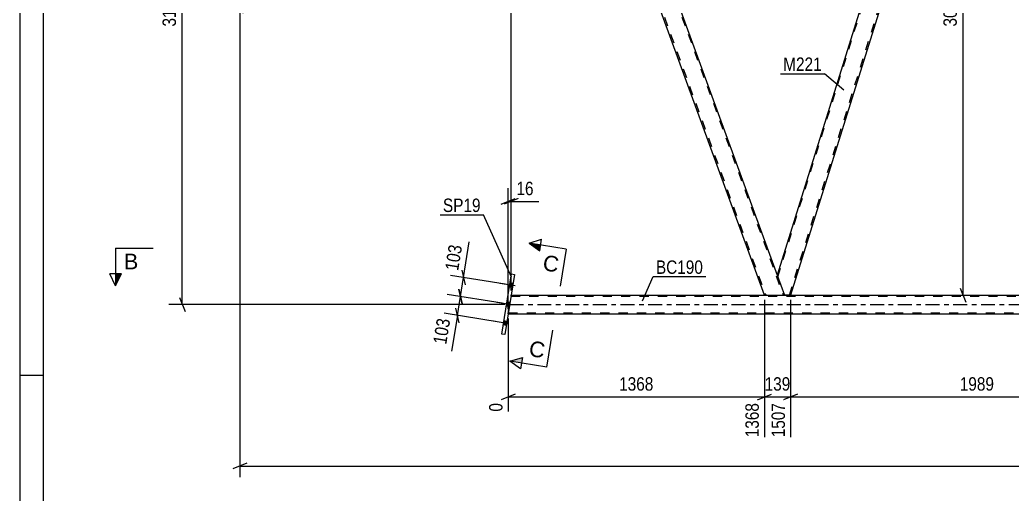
# Model space of a CAD drawing. Header units: millimetres. Extents: x 0 to 841, y 0 to 594.
# Drawn here: x 0 to 211.8, y 272.7 to 374 of the extents above; entities that cross this region are included whole.
import ezdxf

# ---------------------------------------------------------------- set-up
doc = ezdxf.new("R2010")
doc.units = ezdxf.units.MM
doc.linetypes.add('DXK_LINE_DOT2', pattern=[3.9198, 1.9599, -1.9599])
doc.linetypes.add('DXK_LINE_DOT3', pattern=[5.9187, 2.979, -0.9799, 0.9799, -0.9799])
doc.styles.add('Arial', font='ARIAL.TTF', dxfattribs={"height": 0.2})
doc.styles.add('Arial Narrow', font='ARIALN.TTF', dxfattribs={"height": 0.2})

# ---------------------------------------------------------------- blocks, each defined once
blk = doc.blocks.new('Unknown-122567824-1133')
at = {"color": 5, "linetype": 'Continuous'}
for p, q in [((0, 594), (0, 0)), ((5, 589), (5, 5)), ((5, 298), (0, 298))]:
    blk.add_line(p, q, dxfattribs=at)
blk = doc.blocks.new('Part-122567824-4077 - 3926')
at = {"color": 2, "linetype": 'Continuous'}
for p, q in [((158.93, 315.17), (114.53, 437.17)), ((114.53, 437.17), (114.57, 437.17)), ((114.57, 437.17), (114.68, 437.17)), ((114.68, 437.17), (115.04, 437.17)), ((118.79, 437.17), (115.04, 437.17)), ((118.79, 437.17), (161.64, 319.42)), ((159.45, 315.17), (158.93, 315.17)), ((159.45, 315.17), (163.19, 315.17))]:
    blk.add_line(p, q, dxfattribs=at)
at = {"color": 7, "linetype": 'DXK_LINE_DOT2'}
for p, q in [((114.53, 437.17), (114.68, 437.17)), ((114.79, 437.17), (159.19, 315.17)), ((114.79, 437.17), (114.85, 437.17)), ((118.53, 437.17), (162.94, 315.17)), ((161.64, 319.42), (163.19, 315.17)), ((158.93, 315.17), (158.97, 315.17)), ((158.97, 315.17), (159.08, 315.17))]:
    blk.add_line(p, q, dxfattribs=at)
blk = doc.blocks.new('Part-122567824-4052 - 3926')
at = {"color": 2, "linetype": 'Continuous'}
for p, q in [((199.66, 437.17), (199.7, 437.17)), ((199.7, 437.17), (199.81, 437.17)), ((199.81, 437.17), (200.18, 437.17)), ((203.92, 437.17), (200.18, 437.17)), ((203.92, 437.17), (246.29, 320.77)), ((201.21, 432.92), (242.03, 320.77))]:
    blk.add_line(p, q, dxfattribs=at)
at = {"color": 7, "linetype": 'DXK_LINE_DOT2'}
for p, q in [((201.21, 432.92), (199.66, 437.17)), ((199.66, 437.17), (199.81, 437.17)), ((199.92, 437.17), (244.32, 315.17)), ((199.92, 437.17), (199.98, 437.17)), ((203.67, 437.17), (248.07, 315.17)), ((242.03, 320.77), (244.07, 315.17)), ((246.29, 320.77), (248.33, 315.17)), ((244.07, 315.17), (248.33, 315.17))]:
    blk.add_line(p, q, dxfattribs=at)
blk = doc.blocks.new('Part-122567824-4067 - 3926')
at = {"color": 2, "linetype": 'Continuous'}
for p, q in [((198.35, 437.17), (161.64, 319.42)), ((198.39, 437.17), (198.35, 437.17)), ((198.39, 437.17), (198.85, 437.17)), ((199.66, 437.17), (198.85, 437.17)), ((199.66, 437.17), (201.21, 432.92)), ((201.21, 432.92), (164.51, 315.17)), ((161.64, 319.42), (163.19, 315.17)), ((164.51, 315.17), (163.19, 315.17))]:
    blk.add_line(p, q, dxfattribs=at)
at = {"color": 7, "linetype": 'DXK_LINE_DOT2'}
for p, q in [((161.78, 319.05), (198.6, 437.17)), ((198.85, 437.17), (198.49, 437.17)), ((164.26, 315.17), (201.08, 433.29))]:
    blk.add_line(p, q, dxfattribs=at)
blk = doc.blocks.new('Part-122567824-4113 - 3926')
at = {"color": 2, "linetype": 'Continuous'}
for p, q in [((102.88, 306.86), (104.95, 319.69)), ((105.59, 319.59), (103.51, 306.76)), ((104.95, 319.69), (105.59, 319.59)), ((103.51, 306.76), (102.88, 306.86))]:
    blk.add_line(p, q, dxfattribs=at)
blk = doc.blocks.new('Part-122567824-4194 - 3926')
at = {"color": 7, "linetype": 'DXK_LINE_DOT2'}
for p, q in [((104.23, 311.17), (104.87, 315.17)), ((104.83, 314.93), (774.49, 314.93)), ((158.93, 315.17), (164.51, 315.17)), ((104.27, 311.41), (774.49, 311.41))]:
    blk.add_line(p, q, dxfattribs=at)
at = {"color": 2, "linetype": 'Continuous'}
for p, q in [((104.87, 315.17), (158.93, 315.17)), ((164.51, 315.17), (239.32, 315.17)), ((104.23, 311.17), (239.32, 311.17))]:
    blk.add_line(p, q, dxfattribs=at)
at = {"color": 7, "linetype": 'DXK_LINE_DOT3'}
blk.add_line((104.55, 313.17), (774.49, 313.17), dxfattribs=at)
blk = doc.blocks.new('Bolt-122567824-4400 - 3926')
at = {"linetype": 'Continuous'}
for points in [[(104.64, 317.76), (104.5, 316.89), (105.13, 316.79), (105.27, 317.66)], [(104.64, 317.76), (104.5, 316.89), (105.13, 316.79), (105.27, 317.66)], [(104.64, 317.76), (104.5, 316.89), (105.13, 316.79), (105.27, 317.66)], [(103.99, 313.71), (103.85, 312.84), (104.48, 312.74), (104.62, 313.61)], [(103.99, 313.71), (103.85, 312.84), (104.48, 312.74), (104.62, 313.61)], [(103.33, 309.66), (103.19, 308.79), (103.83, 308.69), (103.97, 309.56)], [(103.33, 309.66), (103.19, 308.79), (103.83, 308.69), (103.97, 309.56)], [(103.33, 309.66), (103.19, 308.79), (103.83, 308.69), (103.97, 309.56)]]:
    blk.add_hatch(color=1, dxfattribs=at).paths.add_polyline_path(points)
at = {"color": 1, "linetype": 'Continuous'}
for p, q in [((105.27, 317.66), (104.64, 317.76)), ((105.27, 317.66), (104.64, 317.76)), ((105.27, 317.66), (104.64, 317.76)), ((105.72, 317.14), (102.44, 317.67)), ((105.72, 317.14), (102.44, 317.67)), ((105.72, 317.14), (102.44, 317.67)), ((105.13, 316.79), (104.5, 316.89)), ((105.13, 316.79), (104.5, 316.89)), ((105.13, 316.79), (104.5, 316.89)), ((105.06, 313.09), (101.79, 313.62)), ((105.06, 313.09), (101.79, 313.62)), ((104.62, 313.61), (103.99, 313.71)), ((104.62, 313.61), (103.99, 313.71)), ((104.48, 312.74), (103.85, 312.84)), ((104.48, 312.74), (103.85, 312.84)), ((104.41, 309.04), (101.13, 309.57)), ((104.41, 309.04), (101.13, 309.57)), ((104.41, 309.04), (101.13, 309.57)), ((103.97, 309.56), (103.33, 309.66)), ((103.97, 309.56), (103.33, 309.66)), ((103.97, 309.56), (103.33, 309.66)), ((103.83, 308.69), (103.19, 308.79)), ((103.83, 308.69), (103.19, 308.79)), ((103.83, 308.69), (103.19, 308.79))]:
    blk.add_line(p, q, dxfattribs=at)
blk = doc.blocks.new('StraightDimension-122567824-16746 - 3926')
at = {"color": 7, "linetype": 'Continuous'}
for p, q in [((47.6, 436.42), (47.6, 375.41)), ((104.87, 316.17), (104.87, 380.66)), ((49.1, 378.41), (46.1, 377.21)), ((47.6, 377.81), (104.87, 377.81)), ((103.37, 377.21), (106.37, 378.41))]:
    blk.add_line(p, q, dxfattribs=at)
at = {"color": 0}
blk.add_wipeout([(80.49, 378.56), (80.49, 382.76), (71.98, 382.76), (71.98, 378.56)], dxfattribs=at)
at = {"color": 3, "style": 'Arial Narrow'}
blk.add_text('1432', height=2.863, dxfattribs=at).set_placement((72.58, 379.16))
blk = doc.blocks.new('StraightDimension-122567824-10667 - 3926')
at = {"color": 7, "linetype": 'Continuous'}
for p, q in [((158.93, 314.17), (158.93, 284.81)), ((164.51, 314.17), (164.51, 284.81)), ((157.43, 292.82), (160.43, 294.02)), ((158.93, 293.42), (164.51, 293.42)), ((166.01, 294.02), (163.01, 292.82))]:
    blk.add_line(p, q, dxfattribs=at)
at = {"color": 0}
blk.add_wipeout([(165.06, 294.17), (165.06, 298.37), (158.38, 298.37), (158.38, 294.17)], dxfattribs=at)
at = {"color": 0, "linetype": 'Continuous'}
blk.add_wipeout([(163.91, 292.72), (159.71, 292.72), (159.71, 284.21), (163.91, 284.21)], dxfattribs=at)
at = {"color": 3, "style": 'Arial Narrow'}
blk.add_text('139', height=2.863, dxfattribs=at).set_placement((158.98, 294.77))
at = {"color": 3, "linetype": 'Continuous', "style": 'Arial Narrow'}
blk.add_text('1507', height=2.863, rotation=90.0002, dxfattribs=at).set_placement((163.31, 284.81))
blk = doc.blocks.new('StraightDimension-122567824-10666 - 3926')
at = {"color": 7, "linetype": 'Continuous'}
for p, q in [((164.51, 314.17), (164.51, 284.81)), ((244.07, 314.17), (244.07, 284.81)), ((166.01, 294.02), (163.01, 292.82)), ((164.51, 293.42), (244.07, 293.42)), ((242.57, 292.82), (245.57, 294.02))]:
    blk.add_line(p, q, dxfattribs=at)
at = {"color": 0}
blk.add_wipeout([(208.54, 294.17), (208.54, 298.37), (200.03, 298.37), (200.03, 294.17)], dxfattribs=at)
at = {"color": 0, "linetype": 'Continuous'}
blk.add_wipeout([(243.47, 292.72), (239.27, 292.72), (239.27, 284.21), (243.47, 284.21)], dxfattribs=at)
at = {"color": 3, "style": 'Arial Narrow'}
blk.add_text('1989', height=2.863, dxfattribs=at).set_placement((200.63, 294.77))
at = {"color": 3, "linetype": 'Continuous', "style": 'Arial Narrow'}
blk.add_text('3496', height=2.863, rotation=90.0002, dxfattribs=at).set_placement((242.87, 284.81))
blk = doc.blocks.new('StraightDimension-122567824-16718 - 3926')
at = {"color": 7, "linetype": 'Continuous'}
for p, q in [((94.35, 320.49), (95.05, 317.34)), ((103.58, 317.48), (91.89, 319.37)), ((94.05, 314.87), (94.7, 318.92)), ((94.4, 313.29), (93.69, 316.45)), ((102.93, 313.44), (91.23, 315.32))]:
    blk.add_line(p, q, dxfattribs=at)
at = {"color": 0}
blk.add_wipeout([(95.11, 326.15), (90.96, 326.82), (89.9, 320.22), (94.04, 319.56)], dxfattribs=at)
at = {"color": 7, "linetype": 'Continuous'}
blk.add_line((94.7, 318.92), (95.93, 326.55), dxfattribs=at)
blk.add_line((94.7, 318.92), (95.93, 326.55), dxfattribs=at)
at = {"color": 3, "style": 'Arial Narrow'}
blk.add_text('103', height=2.863, rotation=80.8329, dxfattribs=at).set_placement((93.55, 320.24))
blk = doc.blocks.new('StraightDimension-122567824-49967 - 3926')
at = {"color": 7, "linetype": 'Continuous'}
for p, q in [((46.96, 431.68), (46.96, 276.27)), ((48.46, 279.27), (45.46, 278.07)), ((46.96, 278.67), (791.11, 278.67))]:
    blk.add_line(p, q, dxfattribs=at)
blk = doc.blocks.new('StraightDimension-122567824-16765 - 3926')
at = {"color": 7, "linetype": 'Continuous'}
for p, q in [((104.23, 312.17), (104.23, 338.02)), ((104.87, 316.17), (104.87, 338.02)), ((102.73, 334.57), (105.73, 335.77)), ((106.37, 335.77), (103.37, 334.57)), ((104.23, 335.17), (104.87, 335.17))]:
    blk.add_line(p, q, dxfattribs=at)
at = {"color": 0}
blk.add_wipeout([(110.25, 335.92), (110.25, 340.12), (105.4, 340.12), (105.4, 335.92)], dxfattribs=at)
at = {"color": 7, "linetype": 'Continuous'}
blk.add_line((104.87, 335.17), (110.78, 335.17), dxfattribs=at)
blk.add_line((104.87, 335.17), (110.78, 335.17), dxfattribs=at)
at = {"color": 3, "style": 'Arial Narrow'}
blk.add_text('16', height=2.863, dxfattribs=at).set_placement((106, 336.52))
blk = doc.blocks.new('StraightDimension-122567824-10668 - 3926')
at = {"color": 7, "linetype": 'Continuous'}
for p, q in [((158.93, 314.17), (158.93, 284.81)), ((104.23, 310.17), (104.23, 290.29)), ((105.73, 294.02), (102.73, 292.82)), ((104.23, 293.42), (158.93, 293.42)), ((157.43, 292.82), (160.43, 294.02))]:
    blk.add_line(p, q, dxfattribs=at)
at = {"color": 0}
blk.add_wipeout([(135.84, 294.17), (135.84, 298.37), (127.32, 298.37), (127.32, 294.17)], dxfattribs=at)
at = {"color": 0, "linetype": 'Continuous'}
for points in [[(103.63, 292.72), (99.43, 292.72), (99.43, 289.69), (103.63, 289.69)], [(158.33, 292.72), (154.13, 292.72), (154.13, 284.21), (158.33, 284.21)]]:
    blk.add_wipeout(points, dxfattribs=at)
at = {"color": 3, "style": 'Arial Narrow'}
blk.add_text('1368', height=2.863, dxfattribs=at).set_placement((127.92, 294.77))
at = {"color": 3, "linetype": 'Continuous', "style": 'Arial Narrow'}
for s, height, p in [('0', 2.86, (103.03, 290.29)), ('1368', 2.863, (157.73, 284.81))]:
    blk.add_text(s, height=height, rotation=90.0002, dxfattribs=at).set_placement(p)
blk = doc.blocks.new('StraightDimension-122567824-16681 - 3926')
at = {"color": 7, "linetype": 'Continuous'}
for p, q in [((35.27, 437.68), (34.07, 440.68)), ((46.6, 439.18), (31.82, 439.18)), ((34.67, 313.17), (34.67, 439.18)), ((34.07, 314.67), (35.27, 311.67)), ((103.55, 313.17), (31.82, 313.17))]:
    blk.add_line(p, q, dxfattribs=at)
at = {"color": 0}
blk.add_wipeout([(33.92, 380.43), (29.72, 380.43), (29.72, 371.92), (33.92, 371.92)], dxfattribs=at)
at = {"color": 3, "style": 'Arial Narrow'}
blk.add_text('3150', height=2.863, rotation=90.0002, dxfattribs=at).set_placement((33.32, 372.52))
blk = doc.blocks.new('StraightDimension-122567824-16719 - 3926')
at = {"color": 7, "linetype": 'Continuous'}
for p, q in [((93.69, 316.45), (94.4, 313.29)), ((102.93, 313.44), (91.23, 315.32)), ((93.39, 310.82), (94.05, 314.87)), ((93.75, 309.25), (93.04, 312.4)), ((102.28, 309.39), (90.58, 311.28))]:
    blk.add_line(p, q, dxfattribs=at)
at = {"color": 0}
blk.add_wipeout([(92.57, 310.42), (88.42, 311.09), (87.36, 304.49), (91.5, 303.82)], dxfattribs=at)
at = {"color": 7, "linetype": 'Continuous'}
blk.add_line((93.39, 310.82), (92.16, 303.19), dxfattribs=at)
blk.add_line((93.39, 310.82), (92.16, 303.19), dxfattribs=at)
at = {"color": 3, "style": 'Arial Narrow'}
blk.add_text('103', height=2.863, rotation=80.8329, dxfattribs=at).set_placement((91.01, 304.51))
blk = doc.blocks.new('StraightDimension-122567824-49797 - 3926')
at = {"color": 7, "linetype": 'Continuous'}
for p, q in [((201.94, 435.67), (200.74, 438.67)), ((113.12, 437.17), (203.74, 437.17)), ((201.34, 315.17), (201.34, 437.17)), ((200.74, 316.67), (201.94, 313.67)), ((118.22, 315.17), (203.74, 315.17))]:
    blk.add_line(p, q, dxfattribs=at)
at = {"color": 0}
blk.add_wipeout([(200.59, 380.43), (196.39, 380.43), (196.39, 371.92), (200.59, 371.92)], dxfattribs=at)
at = {"color": 3, "style": 'Arial Narrow'}
blk.add_text('3050', height=2.863, rotation=90.0002, dxfattribs=at).set_placement((199.99, 372.52))
blk = doc.blocks.new('Mark-122567824-4063 - 3926')
at = {"color": 0}
blk.add_wipeout([(171.17, 363.05), (171.17, 366.05), (162.94, 366.05), (162.94, 363.05)], dxfattribs=at)
blk.add_wipeout([(171.17, 363.05), (171.17, 366.05), (162.94, 366.05), (162.94, 363.05)], dxfattribs=at)
at = {"color": 30, "linetype": 'Continuous'}
for p in [(162.34, 362.45), (175.89, 358.97)]:
    blk.add_line(p, (171.77, 362.45), dxfattribs=at)
at = {"color": 3, "style": 'Arial Narrow'}
blk.add_text('M221', height=2.863, dxfattribs=at).set_placement((162.94, 363.05))
blk = doc.blocks.new('Mark-122567824-4109 - 3926')
at = {"color": 0}
blk.add_wipeout([(98.35, 332.92), (98.35, 335.92), (90.31, 335.92), (90.31, 332.92)], dxfattribs=at)
blk.add_wipeout([(98.35, 332.92), (98.35, 335.92), (90.31, 335.92), (90.31, 332.92)], dxfattribs=at)
at = {"color": 30, "linetype": 'Continuous'}
for p in [(89.71, 332.32), (104.95, 318.98)]:
    blk.add_line(p, (98.95, 332.32), dxfattribs=at)
at = {"color": 3, "style": 'Arial Narrow'}
blk.add_text('SP19', height=2.863, dxfattribs=at).set_placement((90.31, 332.92))
blk = doc.blocks.new('Mark-122567824-4190 - 3926')
at = {"color": 0}
blk.add_wipeout([(145.82, 319.71), (145.82, 322.71), (135.77, 322.71), (135.77, 319.71)], dxfattribs=at)
blk.add_wipeout([(145.82, 319.71), (145.82, 322.71), (135.77, 322.71), (135.77, 319.71)], dxfattribs=at)
at = {"color": 30, "linetype": 'Continuous'}
for p, q in [((132.93, 313.94), (135.17, 319.11)), ((135.17, 319.11), (146.42, 319.11))]:
    blk.add_line(p, q, dxfattribs=at)
at = {"color": 3, "style": 'Arial Narrow'}
blk.add_text('BC190', height=2.863, dxfattribs=at).set_placement((135.77, 319.71))
blk = doc.blocks.new('SectionMark-122567824-50411 - 3926')
at = {"linetype": 'Continuous'}
blk.add_hatch(color=6, dxfattribs=at).paths.add_polyline_path([(107.29, 301.88), (107.09, 300.65), (104.62, 301.05)])
at = {"color": 6, "linetype": 'Continuous'}
for p, q in [((108.69, 326.29), (111.36, 327.12)), ((104.62, 301.05), (107.29, 301.88)), ((106.89, 299.42), (104.62, 301.05)), ((107.29, 301.88), (106.89, 299.42))]:
    blk.add_line(p, q, dxfattribs=at)
at = {"color": 0, "linetype": 'Continuous'}
for points in [[(114.77, 319.99), (115.32, 323.44), (112, 323.98), (111.44, 320.52)], [(111.81, 301.66), (112.37, 305.12), (109.04, 305.65), (108.48, 302.2)]]:
    blk.add_wipeout(points, dxfattribs=at)
at = {"linetype": 'Continuous'}
blk.add_hatch(color=6, dxfattribs=at).paths.add_polyline_path([(111.16, 325.89), (110.96, 324.65), (108.69, 326.29)])
at = {"color": 6, "linetype": 'Continuous'}
for p, q in [((116.59, 325.01), (108.69, 326.29)), ((108.69, 326.29), (110.96, 324.65)), ((110.96, 324.65), (111.36, 327.12)), ((116.59, 325.01), (115.31, 317.11)), ((112.52, 299.77), (113.79, 307.67)), ((112.52, 299.77), (104.62, 301.05))]:
    blk.add_line(p, q, dxfattribs=at)
at = {"color": 3, "linetype": 'Continuous', "style": 'Arial'}
for p in [(111.44, 320.52), (108.48, 302.2)]:
    blk.add_text('C', height=3.34, rotation=-9.1673, dxfattribs=at).set_placement(p)
blk = doc.blocks.new('SectionMark-122567824-36765 - 3926')
at = {"color": 6, "linetype": 'Continuous'}
for p, q in [((20.43, 325.18), (20.43, 317.18)), ((20.43, 317.18), (19.18, 319.68))]:
    blk.add_line(p, q, dxfattribs=at)
at = {"color": 0, "linetype": 'Continuous'}
blk.add_wipeout([(25.29, 320.68), (25.29, 324.18), (22.18, 324.18), (22.18, 320.68)], dxfattribs=at)
at = {"linetype": 'Continuous'}
blk.add_hatch(color=6, dxfattribs=at).paths.add_polyline_path([(20.43, 319.68), (21.68, 319.68), (20.43, 317.18)])
at = {"color": 6, "linetype": 'Continuous'}
for p, q in [((20.43, 325.18), (28.43, 325.18)), ((21.68, 319.68), (19.18, 319.68)), ((20.43, 317.18), (21.68, 319.68))]:
    blk.add_line(p, q, dxfattribs=at)
at = {"color": 3, "linetype": 'Continuous', "style": 'Arial'}
blk.add_text('B', height=3.34, dxfattribs=at).set_placement((22.18, 320.68))

msp = doc.modelspace()

# ---------------------------------------------------------------- block references
for name in ['Unknown-122567824-1133', 'Part-122567824-4077 - 3926', 'Part-122567824-4067 - 3926', 'Part-122567824-4052 - 3926', 'Bolt-122567824-4400 - 3926', 'Part-122567824-4113 - 3926', 'Part-122567824-4194 - 3926']:
    msp.add_blockref(name, (0, 0))

# ---------------------------------------------------------------- next in the draw order: block references
for name in ['StraightDimension-122567824-16746 - 3926', 'StraightDimension-122567824-10667 - 3926']:
    msp.add_blockref(name, (0, 0))

# ---------------------------------------------------------------- next in the draw order: block references
for name in ['StraightDimension-122567824-16718 - 3926', 'StraightDimension-122567824-10666 - 3926']:
    msp.add_blockref(name, (0, 0))

# ---------------------------------------------------------------- next in the draw order: block references
msp.add_blockref('StraightDimension-122567824-49967 - 3926', (0, 0))

# ---------------------------------------------------------------- next in the draw order: block references
msp.add_blockref('StraightDimension-122567824-16765 - 3926', (0, 0))

# ---------------------------------------------------------------- next in the draw order: block references
msp.add_blockref('StraightDimension-122567824-10668 - 3926', (0, 0))

# ---------------------------------------------------------------- next in the draw order: block references
for name in ['StraightDimension-122567824-16681 - 3926', 'StraightDimension-122567824-49797 - 3926']:
    msp.add_blockref(name, (0, 0))

# ---------------------------------------------------------------- next in the draw order: block references
for name in ['Mark-122567824-4063 - 3926', 'Mark-122567824-4109 - 3926', 'Mark-122567824-4190 - 3926', 'StraightDimension-122567824-16719 - 3926']:
    msp.add_blockref(name, (0, 0))

# ---------------------------------------------------------------- next in the draw order: block references
msp.add_blockref('SectionMark-122567824-50411 - 3926', (0, 0))

# ---------------------------------------------------------------- next in the draw order: block references
msp.add_blockref('SectionMark-122567824-36765 - 3926', (0, 0))

doc.saveas('drawing.dxf')
